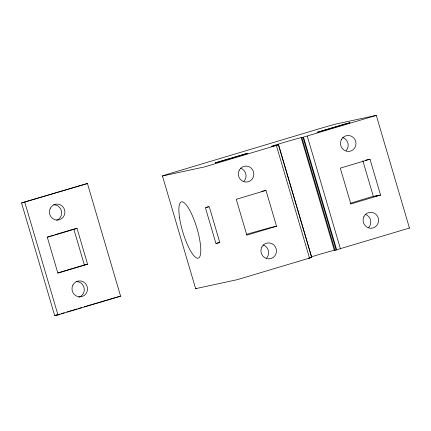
<?xml version="1.0" encoding="UTF-8"?>
<svg xmlns="http://www.w3.org/2000/svg" width="431" height="431" viewBox="0 0 431 431"><rect width="100%" height="100%" fill="white"/><g stroke="black" fill="none" stroke-linecap="round" stroke-linejoin="round"><path stroke-width="0.65" d="M376.295 115.384L301.215 137.785L334.375 250.438L409.45 228.042L376.295 115.384L335.754 124.074A14.148 0.269 -16.4 0 0 322.156 127.905L170.417 173.381A14.158 0.269 -16.4 0 0 162.476 175.999L204.256 166.969L278.561 144.768L311.721 257.426L237.411 279.627L195.733 288.641M301.215 137.785L301.819 137.559A16.017 0.307 -16.4 0 0 282.72 142.817A16.017 0.307 -16.4 0 0 274.536 145.732L278.561 144.768M334.375 250.438L334.973 250.212M21.55 202.958L87.428 183.493L120.588 296.145L57.953 314.916L54.705 315.616L21.55 202.958L87.428 183.493M47.238 237.055L49.139 236.484M50.4 236.107L53.563 235.159M54.829 234.782L73.798 229.093L84.347 264.941L87.595 264.241L77.041 228.398L74.45 228.958M77.041 228.398L47.324 237.303L57.873 273.152L87.595 264.241M206.023 207.43L208.582 206.665M265.986 190.4L236.263 199.305L246.812 235.148L276.535 226.243L265.986 190.4L263.384 190.96M370.008 159.222L340.291 168.133L350.839 203.976L380.562 195.071L370.008 159.222L365.456 160.203M57.792 272.898L84.347 264.941M215.936 243.467L219.837 242.626L209.288 206.783L205.382 207.618L215.936 243.467L219.767 242.314M373.332 196.299L369.496 197.446A31.501 0.603 -16.4 0 0 350.575 203.308M362.848 160.763L373.402 196.606L377.238 195.458M54.705 315.616L59.855 314.075M61.132 313.693L64.327 312.734M66.88 311.969L77.101 308.903M78.377 308.521L81.572 307.567M84.126 306.802L120.588 296.145M308.262 258.234L309.393 257.927M196.649 288.441L195.636 288.657L162.455 175.961M373.402 196.606L380.562 195.071M276.535 226.243L273.281 226.943A34.302 0.657 -16.4 0 0 246.435 234.378M310.056 257.781L311.198 257.539M311.721 257.426L278.431 144.8M56.025 315.223L59.268 314.522M409.073 228.096L409.45 228.042M307.298 136.223L340.452 248.881M303.543 137.284L336.697 249.942M303.02 137.397L336.18 250.05M301.878 137.64L335.032 250.298M276.373 145.495L309.528 258.147M24.793 202.263L57.953 314.916M195.636 288.657A14.158 0.269 -16.4 0 1 196.52 288.269M311.888 256.682A16.017 0.307 -16.4 0 1 334.758 250.158M261.8 191.321A34.302 0.657 -16.4 0 1 262.732 191.095M342.672 137.511A8.006 7.758 77.9 0 1 346.098 150.678M240.525 168.128A8.006 7.758 77.9 0 1 243.951 181.289M365.278 214.326A8.006 7.758 77.9 0 1 368.704 227.487M263.131 244.937A8.006 7.758 77.9 0 1 266.557 258.099M53.638 204.773A8.006 7.758 77.9 0 1 56.639 220.289M76.249 281.583A8.006 7.758 77.9 0 1 78.771 297.261M244.932 154.002L215.209 162.907L247.863 153.371L244.932 154.002M346.756 123.46L317.033 132.365L350.01 122.76L346.756 123.46M179.485 217.267A29.362 7.3 73.3 0 0 198.12 258.18A29.362 7.3 73.3 0 0 191.887 214.6A29.362 7.3 73.3 0 0 179.485 217.267M363.99 216.416A8.006 7.758 77.9 0 0 371.102 228.268A8.006 7.758 77.9 0 0 377.432 216.13A8.006 7.758 77.9 0 0 363.99 216.416M341.384 139.601A8.006 7.758 77.9 0 0 348.496 151.453A8.006 7.758 77.9 0 0 354.826 139.321A8.006 7.758 77.9 0 0 341.384 139.601M261.838 247.028A8.006 7.758 77.9 0 0 268.955 258.88A8.006 7.758 77.9 0 0 275.285 246.742A8.006 7.758 77.9 0 0 261.838 247.028M239.232 170.213A8.006 7.758 77.9 0 0 246.349 182.065A8.006 7.758 77.9 0 0 252.679 169.933A8.006 7.758 77.9 0 0 239.232 170.213M72.898 285.026A8.006 7.758 77.9 0 0 80.015 296.878A8.006 7.758 77.9 0 0 86.345 284.74A8.006 7.758 77.9 0 0 72.898 285.026M50.292 208.216A8.006 7.758 77.9 0 0 57.404 220.069A8.006 7.758 77.9 0 0 63.74 207.931A8.006 7.758 77.9 0 0 50.292 208.216"/></g></svg>
